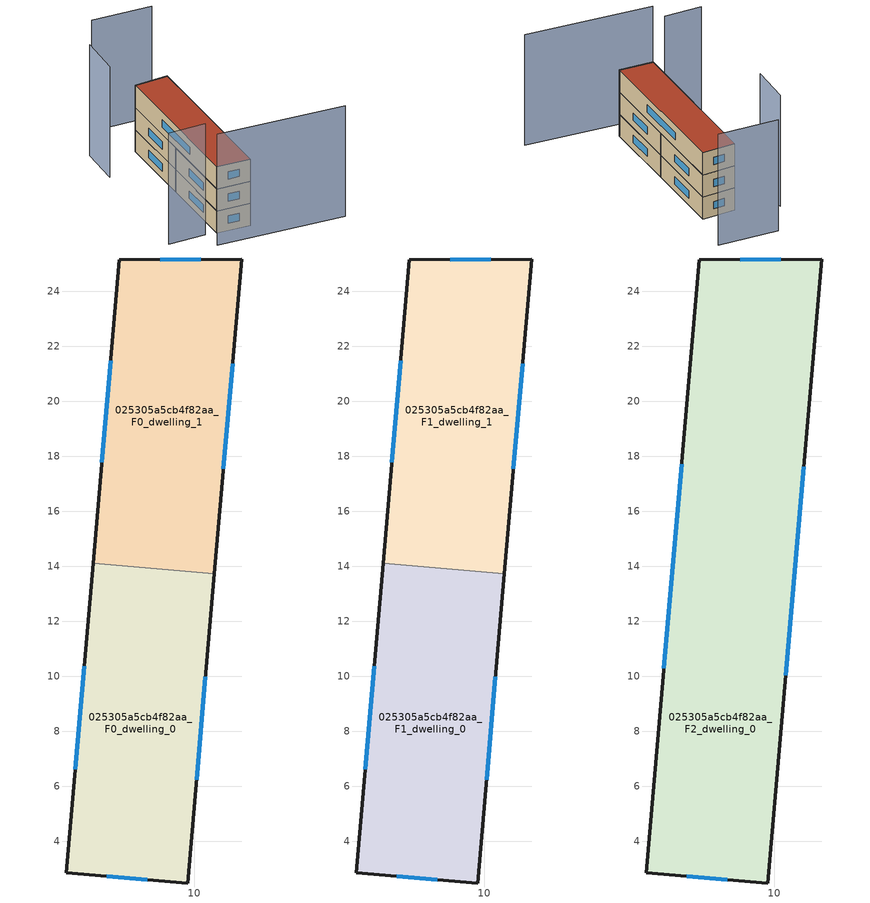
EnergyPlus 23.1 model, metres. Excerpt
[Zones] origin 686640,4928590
025305a5cb4f82aa_F0_dwelling_0
 floor ground (EU_floor_Construction): 9.76,2.48 10.73,13.72 6.32,14.1 5.35,2.86 z0
 wall outside (EU_wall_Construction): 10.73,13.72 9.76,2.48 5.35,2.86 6.32,14.1 z0:3
 wall to 025305a5cb4f82aa_F0_dwelling_1 (EU_wall_Construction): 6.32,14.1 10.73,13.72 z0:3
 window (EU_Window_Construction): 10.41,9.97 10.08,6.22 / 8.29,2.6 6.82,2.73 / 5.67,6.6 6,10.35 z1:2
025305a5cb4f82aa_F0_dwelling_1
 floor ground (EU_floor_Construction): 10.73,13.72 11.72,25.17 7.27,25.13 6.32,14.1 z0
 wall outside (EU_wall_Construction): 6.32,14.1 7.27,25.13 11.72,25.17 10.73,13.72 z0:3
 window (EU_Window_Construction): 6.64,17.78 6.95,21.46 / 8.75,25.14 10.24,25.16 / 11.39,21.35 11.06,17.54 z1:2
025305a5cb4f82aa_F1_dwelling_0
 floor to 025305a5cb4f82aa_F0_dwelling_0 (EU_floor_Construction): 9.76,2.48 10.73,13.72 6.32,14.1 5.35,2.86 z3
 wall outside (EU_wall_Construction): 10.73,13.72 9.76,2.48 5.35,2.86 6.32,14.1 z3:6
 wall to 025305a5cb4f82aa_F1_dwelling_1 (EU_wall_Construction): 6.32,14.1 10.73,13.72 z3:6
 window (EU_Window_Construction): 10.41,9.97 10.08,6.22 / 8.29,2.6 6.82,2.73 / 5.67,6.6 6,10.35 z4:5
025305a5cb4f82aa_F1_dwelling_1
 floor to 025305a5cb4f82aa_F0_dwelling_1 (EU_floor_Construction): 10.73,13.72 11.72,25.17 7.27,25.13 6.32,14.1 z3
 wall outside (EU_wall_Construction): 6.32,14.1 7.27,25.13 11.72,25.17 10.73,13.72 z3:6
 window (EU_Window_Construction): 6.64,17.78 6.95,21.46 / 8.75,25.14 10.24,25.16 / 11.39,21.35 11.06,17.54 z4:5
025305a5cb4f82aa_F2_dwelling_0
 floor to 025305a5cb4f82aa_F1_dwelling_0 (EU_floor_Construction): 9.76,2.48 10.73,13.72 6.32,14.1 5.35,2.86 z6
 floor to 025305a5cb4f82aa_F1_dwelling_1 (EU_floor_Construction): 10.73,13.72 11.72,25.17 7.27,25.13 6.32,14.1 z6
 wall outside (EU_wall_Construction): 11.72,25.17 9.76,2.48 5.35,2.86 7.27,25.13 11.72,25.17 z6:9
 window (EU_Window_Construction): 11.07,17.6 10.41,10.04 / 8.29,2.6 6.82,2.73 / 5.99,10.28 6.63,17.71 / 8.75,25.14 10.24,25.16 z7:8
 roof outside (EU_roof_Construction): 11.72,25.17 9.76,2.48 5.35,2.86 7.27,25.13 z9
shading: 3.92,0.36 20.56,-1.32 / -0.94,3.51 3.98,3.31 / 2.18,27.06 1.46,21.2 / 13.37,31.53 5.46,32.16 z0:15
[Building]
EU S2 Campaign: North Axis=0; Terrain=City; Solar Distribution=FullExterior
[Site:Location]
Bologna: Latitude=44.5; Longitude=11.25; Time Zone=1; Elevation=37
[SizingPeriod:WeatherFileDays]
AnnualSizingPeriod: Begin Month=1; Begin Day of Month=1; End Month=12; End Day of Month=31; Day of Week for Start Day=Monday; Use Weather File Daylight Saving Period=No; Use Weather File Rain and Snow Indicators=No
[MATERIAL]
EU_InternalMass_Material: Roughness=MediumRough; Thickness=0.1; Conductivity=1; Density=1800; Specific Heat=900; Thermal Absorptance=0.9; Solar Absorptance=0.7; Visible Absorptance=0.7
[MATERIAL:NOMASS] Roughness=MediumRough; Thermal Absorptance=0.9; Solar Absorptance=0.7; Visible Absorptance=0.7
Name | Thermal Resistance
EU_wall_NoMass | 0.937881
EU_roof_NoMass | 0.548572
EU_floor_NoMass | 0.71348
[WINDOWMATERIAL:SIMPLEGLAZINGSYSTEM]
EU_Window_SimpleGlazing: UFactor=4.25633; Solar Heat Gain Coefficient=0.85; Visible Transmittance=0.85
[CONSTRUCTION]
EU_wall_Construction: EU_wall_NoMass
EU_roof_Construction: EU_roof_NoMass
EU_floor_Construction: EU_floor_NoMass
EU_InternalMass_Construction: EU_InternalMass_Material
EU_Window_Construction: EU_Window_SimpleGlazing
[ZONE] Type=1; Multiplier=1; Ceiling Height=autocalculate; Floor Area=autocalculate; Part of Total Floor Area=Yes
Name | Volume
025305a5cb4f82aa_F0_dwelling_0; 025305a5cb4f82aa_F0_dwelling_1 | 149.911
025305a5cb4f82aa_F1_dwelling_0 | 149.912
025305a5cb4f82aa_F2_dwelling_0 | 299.817
025305a5cb4f82aa_F1_dwelling_1 | 149.908
[INTERNALMASS] Construction=EU_InternalMass_Construction
Name | Zone or ZoneList | Surface Area
025305a5cb4f82aa_F0_dwelling_0_EU_InternalMass | 025305a5cb4f82aa_F0_dwelling_0 | 49.9707
025305a5cb4f82aa_F0_dwelling_1_EU_InternalMass | 025305a5cb4f82aa_F0_dwelling_1 | 49.9698
025305a5cb4f82aa_F1_dwelling_0_EU_InternalMass | 025305a5cb4f82aa_F1_dwelling_0 | 49.9707
025305a5cb4f82aa_F1_dwelling_1_EU_InternalMass | 025305a5cb4f82aa_F1_dwelling_1 | 49.9698
025305a5cb4f82aa_F2_dwelling_0_EU_InternalMass | 025305a5cb4f82aa_F2_dwelling_0 | 99.9438
[OTHEREQUIPMENT] Fuel Type=Electricity; Design Level Calculation Method=Watts/Area; Power per Zone Floor Area=1; Fraction Latent=0; Fraction Radiant=0; Fraction Lost=0; Carbon Dioxide Generation Rate=0; EndUse Subcategory=EU_Step8_InternalGains
Name | Zone or ZoneList or Space or SpaceList | Schedule
EU_Step8_InternalGain_025305a5cb4f82aa_F0_dwelling_0_f000 | 025305a5cb4f82aa_F0_dwelling_0 | EU_Step8_GainSchedule_025305a5cb4f82aa_F0_dwelling_0_f000
EU_Step8_InternalGain_025305a5cb4f82aa_F0_dwelling_1_f000 | 025305a5cb4f82aa_F0_dwelling_1 | EU_Step8_GainSchedule_025305a5cb4f82aa_F0_dwelling_1_f000
EU_Step8_InternalGain_025305a5cb4f82aa_F1_dwelling_0_f000 | 025305a5cb4f82aa_F1_dwelling_0 | EU_Step8_GainSchedule_025305a5cb4f82aa_F1_dwelling_0_f000
EU_Step8_InternalGain_025305a5cb4f82aa_F1_dwelling_1_f000 | 025305a5cb4f82aa_F1_dwelling_1 | EU_Step8_GainSchedule_025305a5cb4f82aa_F1_dwelling_1_f000
EU_Step8_InternalGain_025305a5cb4f82aa_F2_dwelling_0_f000 | 025305a5cb4f82aa_F2_dwelling_0 | EU_Step8_GainSchedule_025305a5cb4f82aa_F2_dwelling_0_f000
[ZONEVENTILATION:DESIGNFLOWRATE] Schedule=EU_AlwaysOn; Design Flow Rate Calculation Method=AirChanges/Hour; Air Changes per Hour=0.687892; Ventilation Type=Natural; Fan Pressure Rise=0; Fan Total Efficiency=1; Constant Term Coefficient=1; Temperature Term Coefficient=0; Velocity Term Coefficient=0; Velocity Squared Term Coefficient=0; Minimum Indoor Temperature=-100; Maximum Indoor Temperature=100; Delta Temperature=-100; Minimum Outdoor Temperature=-100; Maximum Outdoor Temperature=100; Maximum Wind Speed=40
Name | Zone or ZoneList or Space or SpaceList
EU_ConstantAir_025305a5cb4f82aa_F0_dwelling_0 | 025305a5cb4f82aa_F0_dwelling_0
EU_ConstantAir_025305a5cb4f82aa_F0_dwelling_1 | 025305a5cb4f82aa_F0_dwelling_1
EU_ConstantAir_025305a5cb4f82aa_F1_dwelling_0 | 025305a5cb4f82aa_F1_dwelling_0
EU_ConstantAir_025305a5cb4f82aa_F1_dwelling_1 | 025305a5cb4f82aa_F1_dwelling_1
EU_ConstantAir_025305a5cb4f82aa_F2_dwelling_0 | 025305a5cb4f82aa_F2_dwelling_0
[HVACTEMPLATE:THERMOSTAT] Constant Heating Setpoint=20; Constant Cooling Setpoint=50
EU_HeatOnly_025305a5cb4f82aa_F0_dwelling_0; EU_HeatOnly_025305a5cb4f82aa_F0_dwelling_1; EU_HeatOnly_025305a5cb4f82aa_F1_dwelling_0; EU_HeatOnly_025305a5cb4f82aa_F1_dwelling_1; EU_HeatOnly_025305a5cb4f82aa_F2_dwelling_0
[HVACTEMPLATE:ZONE:IDEALLOADSAIRSYSTEM] System Availability Schedule=EU_AlwaysOn; Maximum Heating Supply Air Temperature=50; Minimum Cooling Supply Air Temperature=13; Maximum Heating Supply Air Humidity Ratio=0.0156; Minimum Cooling Supply Air Humidity Ratio=0.0077; Heating Limit=NoLimit; Cooling Limit=NoLimit; Heating Availability Schedule=EU_AlwaysOn; Cooling Availability Schedule=EU_CoolingOff; Dehumidification Control Type=ConstantSensibleHeatRatio; Cooling Sensible Heat Ratio=0.7; Dehumidification Setpoint=60; Humidification Control Type=None; Humidification Setpoint=30; Outdoor Air Method=None; Outdoor Air Flow Rate per Person=0.00944; Outdoor Air Flow Rate per Zone Floor Area=0; Outdoor Air Flow Rate per Zone=0; Demand Controlled Ventilation Type=None; Outdoor Air Economizer Type=NoEconomizer; Heat Recovery Type=None; Sensible Heat Recovery Effectiveness=0.7; Latent Heat Recovery Effectiveness=0.65
Name | Template Thermostat
025305a5cb4f82aa_F0_dwelling_0 | EU_HeatOnly_025305a5cb4f82aa_F0_dwelling_0
025305a5cb4f82aa_F0_dwelling_1 | EU_HeatOnly_025305a5cb4f82aa_F0_dwelling_1
025305a5cb4f82aa_F1_dwelling_0 | EU_HeatOnly_025305a5cb4f82aa_F1_dwelling_0
025305a5cb4f82aa_F1_dwelling_1 | EU_HeatOnly_025305a5cb4f82aa_F1_dwelling_1
025305a5cb4f82aa_F2_dwelling_0 | EU_HeatOnly_025305a5cb4f82aa_F2_dwelling_0
[SIZING:ZONE] Zone Cooling Design Supply Air Temperature Input Method=SupplyAirTemperature; Zone Cooling Design Supply Air Temperature=13; Zone Heating Design Supply Air Temperature Input Method=SupplyAirTemperature; Zone Heating Design Supply Air Temperature=50; Zone Cooling Design Supply Air Humidity Ratio=0.008; Zone Heating Design Supply Air Humidity Ratio=0.008; Cooling Design Air Flow Method=DesignDay; Cooling Design Air Flow Rate=0; Cooling Minimum Air Flow per Zone Floor Area=0.000762; Cooling Minimum Air Flow=0; Cooling Minimum Air Flow Fraction=0.2; Heating Design Air Flow Method=DesignDay; Heating Design Air Flow Rate=0; Heating Maximum Air Flow per Zone Floor Area=0.002032; Heating Maximum Air Flow=0.141576; Heating Maximum Air Flow Fraction=0.3; Account for Dedicated Outdoor Air System=No; Dedicated Outdoor Air System Control Strategy=NeutralSupplyAir; Dedicated Outdoor Air Low Setpoint Temperature for Design=autosize; Dedicated Outdoor Air High Setpoint Temperature for Design=autosize; Zone Load Sizing Method=Sensible Load Only No Latent Load; Zone Latent Cooling Design Supply Air Humidity Ratio Input Method=HumidityRatioDifference; Zone Cooling Design Supply Air Humidity Ratio Difference=0.005; Zone Latent Heating Design Supply Air Humidity Ratio Input Method=HumidityRatioDifference; Zone Humidification Design Supply Air Humidity Ratio Difference=0.005
025305a5cb4f82aa_F0_dwelling_0; 025305a5cb4f82aa_F0_dwelling_1; 025305a5cb4f82aa_F1_dwelling_0; 025305a5cb4f82aa_F1_dwelling_1; 025305a5cb4f82aa_F2_dwelling_0
[SCHEDULE:CONSTANT]
Name | Hourly Value
EU_AlwaysOn | 1
EU_CoolingOff | 0
[SCHEDULE:FILE] Column Number=1; Rows to Skip at Top=0; Number of Hours of Data=8760; Column Separator=Comma; Interpolate to Timestep=No; Minutes per Item=60; Adjust Schedule for Daylight Savings=Yes
Name | File
EU_Step8_GainSchedule_025305a5cb4f82aa_F0_dwelling_0_f000 | ../../schedules/025305a5cb4f82aa/025305a5cb4f82aa_F0_dwelling_0_f000_gain.csv
EU_Step8_GainSchedule_025305a5cb4f82aa_F0_dwelling_1_f000 | ../../schedules/025305a5cb4f82aa/025305a5cb4f82aa_F0_dwelling_1_f000_gain.csv
EU_Step8_GainSchedule_025305a5cb4f82aa_F1_dwelling_0_f000 | ../../schedules/025305a5cb4f82aa/025305a5cb4f82aa_F1_dwelling_0_f000_gain.csv
EU_Step8_GainSchedule_025305a5cb4f82aa_F1_dwelling_1_f000 | ../../schedules/025305a5cb4f82aa/025305a5cb4f82aa_F1_dwelling_1_f000_gain.csv
EU_Step8_GainSchedule_025305a5cb4f82aa_F2_dwelling_0_f000 | ../../schedules/025305a5cb4f82aa/025305a5cb4f82aa_F2_dwelling_0_f000_gain.csv
